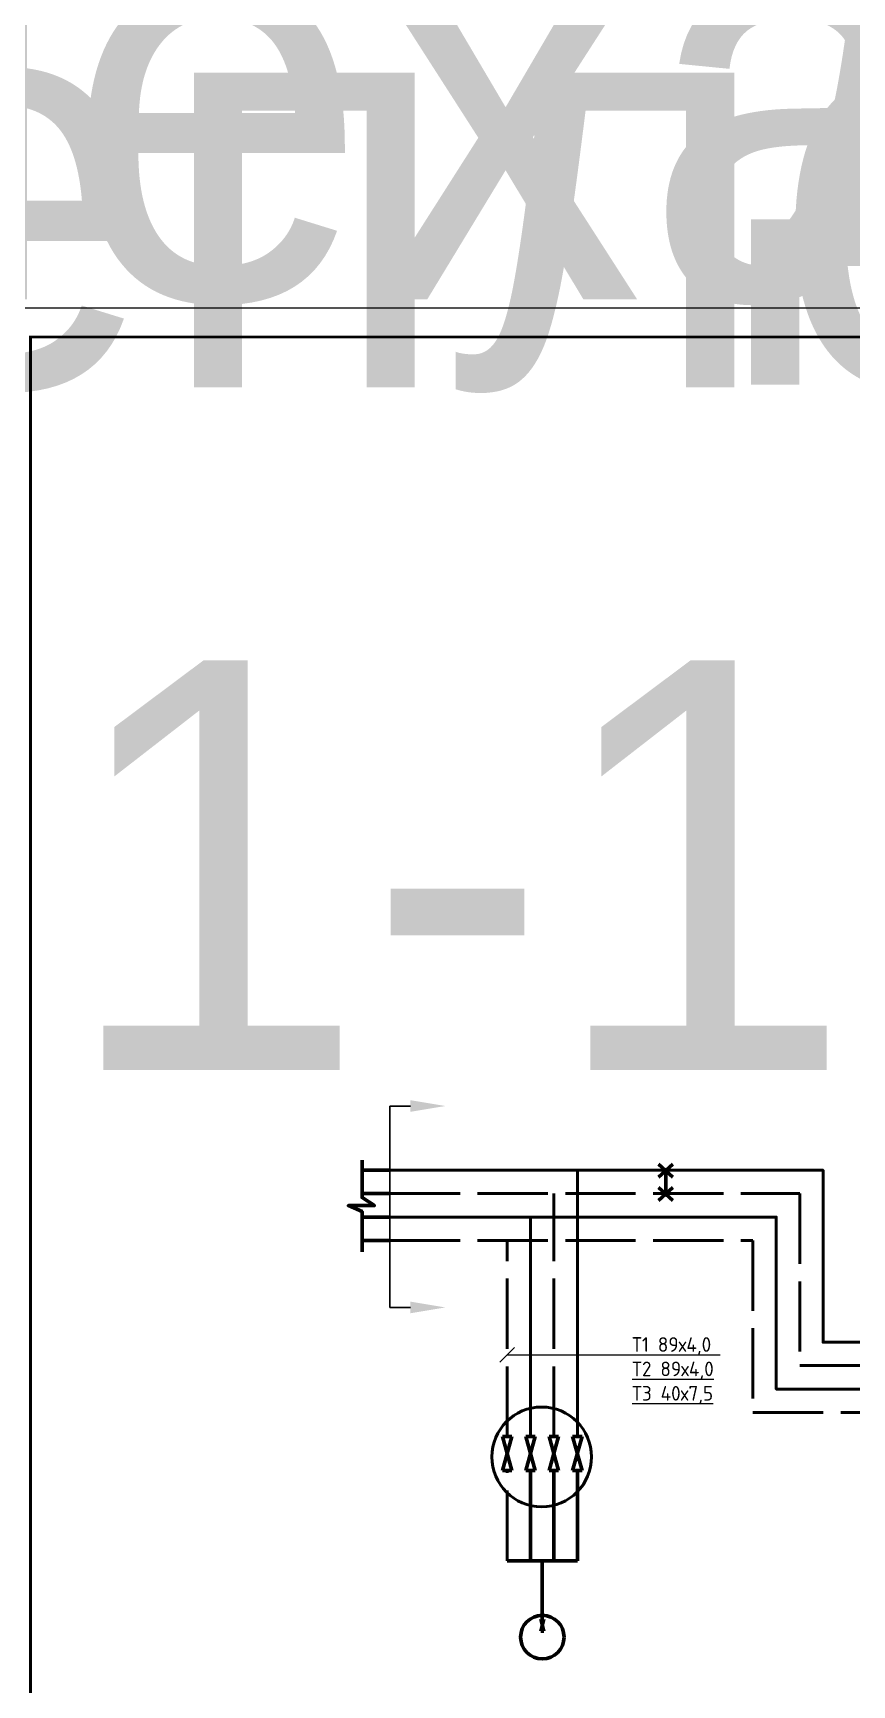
# Model space of a CAD drawing. Header units: metres. Extents: x 1981 to 7362, y 1229 to 3678.
# Drawn here: x 3668.9 to 3808.8, y 2044.3 to 2326.5 of the extents above; entities that cross this region are included whole.
import ezdxf
from ezdxf import colors
from ezdxf.entities.mleader import LeaderData, LeaderLine
from ezdxf.enums import TextEntityAlignment as Align
from ezdxf.math import Vec2, Vec3

# ---------------------------------------------------------------- set-up
doc = ezdxf.new("R2018")
doc.units = ezdxf.units.M
doc.linetypes.add('ACAD_ISO02W100', pattern=[15, 12, -3])
for name, color, linetype, lineweight in [('7 тонкие', 7, 'Continuous', 20), ('Объекты проект.', 1, 'Continuous', 80), ('Основной', 255, 'Continuous', 50), ('Размерный', 4, 'Continuous', 30)]:
    doc.layers.add(name, color=color, linetype=linetype, lineweight=lineweight)
doc.layers.add('Форматы', color=7, linetype='Continuous')
doc.styles.add('GOST-2.304_Type-B', font='GOST Common.ttf')
doc.styles.get("Standard").update_dxf_attribs({"font": 'GOST Common.ttf'})

# ---------------------------------------------------------------- blocks, each defined once
blk = doc.blocks.new('*U143')
blk.add_lwpolyline([(0, 0), (420, 0), (420, -297), (0, -297)], close=True)
at = {"const_width": 0.5}
blk.add_lwpolyline([(20, -5), (415, -5), (415, -292), (20, -292)], close=True, dxfattribs=at)
at = {"style": 'GOST-2.304_Type-B'}
blk.add_attdef('РАЗРАБОТАЛ', text='', height=2.5, dxfattribs=at).set_placement((250.5, -264.22), align=Align.MIDDLE_LEFT)
at = {"style": 'GOST-2.304_Type-B', "flags": 8}
for tag, height, p in [('ДАТА', 2.5, (290.07, -264.4)), ('ЛИСТ', 3, (386.39, -271.92)), ('ЛИСТОВ', 3, (403.89, -271.92)), ('ФОРМАТ', 3, (380.97, -294.75))]:
    blk.add_attdef(tag, text='', height=height, dxfattribs=at).set_placement(p, align=Align.MIDDLE_CENTER)
at = {"style": 'GOST-2.304_Type-B'}
blk.add_attdef('ПРОВЕРИЛ', (250.75, -270.73), '', height=2.5, dxfattribs=at)
at = {"lineweight": 30, "flags": 104}
for tag, p in [('ТЕПЛОВЫЕ_СЕТИ', (330, -269.5)), ('ИМЯ_ЧЕРТЕЖА', (330, -284.5))]:
    blk.add_attdef(tag, text='', height=3, dxfattribs=at).set_placement(p, align=Align.MIDDLE_CENTER)
blk = doc.blocks.new('*U163')
at = {"style": 'GOST-2.304_Type-B'}
blk.add_attdef('РАЗРАБОТАЛ', text='', height=2.5, dxfattribs=at).set_placement((250.5, -264.22), align=Align.MIDDLE_LEFT)
at = {"style": 'GOST-2.304_Type-B', "flags": 8}
for tag, height, p in [('ДАТА', 2.5, (290.07, -264.4)), ('ЛИСТ', 3, (386.39, -271.92)), ('ЛИСТОВ', 3, (403.89, -271.92)), ('ФОРМАТ', 3, (380.97, -294.75))]:
    blk.add_attdef(tag, text='', height=height, dxfattribs=at).set_placement(p, align=Align.MIDDLE_CENTER)
at = {"style": 'GOST-2.304_Type-B'}
blk.add_attdef('ПРОВЕРИЛ', (250.75, -270.73), '', height=2.5, dxfattribs=at)
at = {"lineweight": 30, "flags": 104}
for tag, p in [('ТЕПЛОВЫЕ_СЕТИ', (330, -269.5)), ('ИМЯ_ЧЕРТЕЖА', (330, -284.5))]:
    blk.add_attdef(tag, text='', height=3, dxfattribs=at).set_placement(p, align=Align.MIDDLE_CENTER)
blk = doc.blocks.new('_Oblique')
at = {"color": 0, "linetype": 'ByBlock', "lineweight": -2}
blk.add_line((-0.5, -0.5), (0.5, 0.5), dxfattribs=at)

msp = doc.modelspace()

# ---------------------------------------------------------------- linework, layer by layer
at = {"lineweight": 60}
for p, q in [((3778.215, 2131.019), (3775.756, 2133.269)), ((3775.756, 2131.019), (3778.215, 2133.269)), ((3776.985, 2128.144), (3776.985, 2132.144)), ((3778.215, 2127.019), (3775.756, 2129.269)), ((3775.756, 2127.019), (3778.215, 2129.269)), ((3749.079, 2086.705), (3750.684, 2086.705)), ((3750.684, 2086.705), (3749.079, 2080.926)), ((3750.684, 2080.926), (3749.079, 2086.705)), ((3753.079, 2086.705), (3754.684, 2086.705)), ((3754.684, 2086.705), (3753.079, 2080.926)), ((3754.684, 2080.926), (3753.079, 2086.705)), ((3757.079, 2086.705), (3758.684, 2086.705)), ((3758.684, 2086.705), (3757.079, 2080.926)), ((3758.684, 2080.926), (3757.079, 2086.705)), ((3761.079, 2086.705), (3762.684, 2086.705)), ((3762.684, 2086.705), (3761.079, 2080.926)), ((3762.684, 2080.926), (3761.079, 2086.705)), ((3749.079, 2080.926), (3750.684, 2080.926)), ((3753.079, 2080.926), (3754.684, 2080.926)), ((3757.079, 2080.926), (3758.684, 2080.926)), ((3761.079, 2080.926), (3762.684, 2080.926)), ((3749.881, 2065.488), (3761.881, 2065.488)), ((3755.881, 2065.488), (3755.881, 2055.482)), ((3756.18, 2055.482), (3755.615, 2055.482)), ((3755.615, 2055.482), (3756.18, 2053.448)), ((3755.615, 2053.448), (3756.18, 2055.482)), ((3756.18, 2053.448), (3755.615, 2053.448))]:
    msp.add_line(p, q, dxfattribs=at)
at = {"color": 5, "linetype": 'ACAD_ISO02W100', "lineweight": 50}
msp.add_line((3757.881, 2086.705), (3757.881, 2128.222), dxfattribs=at)
at = {"color": 6, "linetype": 'ACAD_ISO02W100', "lineweight": 50}
for p, q in [((3749.881, 2086.705), (3749.881, 2120.222)), ((3749.881, 2065.488), (3749.881, 2080.926))]:
    msp.add_line(p, q, dxfattribs=at)
at = {"color": 5, "linetype": 'ACAD_ISO02W100', "lineweight": 50}
msp.add_lwpolyline([(3729.839, 2128.222), (3799.88, 2128.222), (3799.88, 2098.838), (3826.134, 2098.838)], dxfattribs=at)
at = {"color": 6, "linetype": 'ACAD_ISO02W100', "lineweight": 50}
msp.add_lwpolyline([(3729.839, 2120.222), (3791.88, 2120.222), (3791.88, 2090.838), (3826.134, 2090.838)], dxfattribs=at)
at = {"lineweight": 60}
msp.add_circle((3755.897, 2052.45), 3.72, dxfattribs=at)
at = {"layer": '7 тонкие', "lineweight": 60}
for p, q in [((3729.846, 2132.222), (3725.08, 2132.222)), ((3729.839, 2128.222), (3725.08, 2128.222)), ((3729.842, 2124.222), (3725.094, 2124.226)), ((3729.839, 2120.222), (3725.087, 2120.227))]:
    msp.add_line(p, q, dxfattribs=at)
msp.add_lwpolyline([(3725.08, 2133.935), (3725.08, 2127.534), (3727.194, 2126.17), (3722.744, 2126.17), (3725.095, 2125.141), (3725.089, 2118.301)], dxfattribs=at)
at = {"layer": 'Объекты проект.', "lineweight": 50}
msp.add_line((3761.881, 2086.705), (3761.881, 2132.222), dxfattribs=at)
at = {"layer": 'Объекты проект.', "color": 4, "lineweight": 50}
msp.add_line((3753.881, 2086.705), (3753.881, 2124.222), dxfattribs=at)
at = {"layer": 'Объекты проект.', "color": 4, "lineweight": 60}
msp.add_line((3753.881, 2065.488), (3753.881, 2080.926), dxfattribs=at)
at = {"layer": 'Объекты проект.', "color": 5, "lineweight": 60}
msp.add_line((3757.881, 2065.488), (3757.881, 2080.926), dxfattribs=at)
at = {"layer": 'Объекты проект.', "lineweight": 60}
msp.add_line((3761.881, 2065.488), (3761.881, 2080.926), dxfattribs=at)
at = {"layer": 'Объекты проект.', "lineweight": 50}
msp.add_lwpolyline([(3729.839, 2132.222), (3803.88, 2132.222), (3803.88, 2102.838), (3826.134, 2102.838)], dxfattribs=at)
at = {"layer": 'Объекты проект.', "color": 4, "lineweight": 50}
msp.add_lwpolyline([(3729.839, 2124.222), (3795.88, 2124.222), (3795.88, 2094.838), (3826.134, 2094.838)], dxfattribs=at)
at = {"layer": 'Основной'}
msp.add_circle((3755.79, 2083.237), 8.519, dxfattribs=at)
at = {"layer": 'Размерный', "color": 7, "lineweight": 30}
for p, q in [((3729.841, 2125.981), (3729.849, 2143.193)), ((3729.849, 2143.193), (3733.342, 2143.192)), ((3729.841, 2125.981), (3729.849, 2108.77)), ((3729.849, 2108.77), (3733.342, 2108.771))]:
    msp.add_line(p, q, dxfattribs=at)
for points in [[(3733.342, 2142.195), (3739.323, 2143.189), (3733.343, 2144.188)], [(3733.342, 2109.768), (3739.323, 2108.774), (3733.343, 2107.775)]]:
    msp.add_solid(points, dxfattribs=at)

# ---------------------------------------------------------------- block references
at = {"layer": 'Форматы'}
ref = msp.add_blockref('*U163', (3460.879, 2641.227), dxfattribs=at)
lines = msp.add_mtext('Дренажный колодец КД3', dxfattribs={"layer": '0', "insert": (3790.879, 2356.727), "char_height": 70, "attachment_point": 1})
ref.add_attrib('ИМЯ_ЧЕРТЕЖА', '', (3790.879, 2356.727), dxfattribs={"flags": 104}).embed_mtext(lines)
lines = msp.add_mtext('Тепломеханические решения тепловых сетей', dxfattribs={"layer": '0', "insert": (3790.879, 2371.727), "char_height": 70, "attachment_point": 1})
ref.add_attrib('ТЕПЛОВЫЕ_СЕТИ', '', (3790.879, 2371.727), dxfattribs={"flags": 104}).embed_mtext(lines)
ref = msp.add_blockref('*U143', (3013.291, 2620.512), dxfattribs=at)
lines = msp.add_mtext('План теплотрассы М1:500;\\PРазрез 1-1 М1:20; К1 (М1:50)', dxfattribs={"layer": '0', "insert": (3343.291, 2336.012), "char_height": 70, "attachment_point": 1})
ref.add_attrib('ИМЯ_ЧЕРТЕЖА', '', (3343.291, 2336.012), dxfattribs={"flags": 104}).embed_mtext(lines)
lines = msp.add_mtext('Тепломеханические решения тепловых сетей', dxfattribs={"layer": '0', "insert": (3343.291, 2351.012), "char_height": 70, "attachment_point": 1})
ref.add_attrib('ТЕПЛОВЫЕ_СЕТИ', '', (3343.291, 2351.012), dxfattribs={"flags": 104}).embed_mtext(lines)
msp.add_blockref('*U143', (3648.421, 2279.592), dxfattribs=at)

# ---------------------------------------------------------------- leaders
at = {"lineweight": 25}
ml = msp.add_multileader_mtext('Standard', dxfattribs=at)
ml.set_content('\\L{\\LТ1 89х4,0\\PТ2 89х4,0\\PТ3 40х7,5}', color=256)
ml.set_leader_properties()
ml.set_arrow_properties(name='OBLIQUE')
ml.build(insert=Vec2(0, 0))
ml.multileader.update_dxf_attribs({"text_left_attachment_type": 8, "text_right_attachment_type": 6, "dogleg_length": 2, "arrow_head_size": 2.5})
ctx = ml.context
ctx.base_point, ctx.char_height, ctx.arrow_head_size, ctx.plane_origin = Vec3(3769.227, 2100.688), 2.5, 2.5, Vec3(3761.881, 2104.39)
ctx.left_attachment, ctx.right_attachment = 8, 6
notes = []
notes.append((ctx, [(0, (1, 1, 0), (3767.227, 2100.688), (1, 0), 2, [(3, [(3749.881, 2100.688), (3753.881, 2100.688), (3757.881, 2100.688), (3761.881, 2100.688)], 0, [])])]))
ctx.mtext.insert, ctx.mtext.flow_direction = Vec3(3771.227, 2103.688), 5
for ctx, leaders in notes:
    for number, flags, end, landing, length, lines in leaders:
        leader = LeaderData()
        leader.index, (leader.has_last_leader_line, leader.has_dogleg_vector, leader.attachment_direction) = number, flags
        leader.last_leader_point, leader.dogleg_vector, leader.dogleg_length = Vec3(end), Vec3(landing), length
        for number, points, colour, breaks in lines:
            line = LeaderLine()
            line.index, line.vertices, line.color, line.breaks = number, Vec3.list(points), colors.encode_raw_color(colour), breaks
            leader.lines.append(line)
        ctx.leaders.append(leader)

doc.saveas('drawing.dxf')
